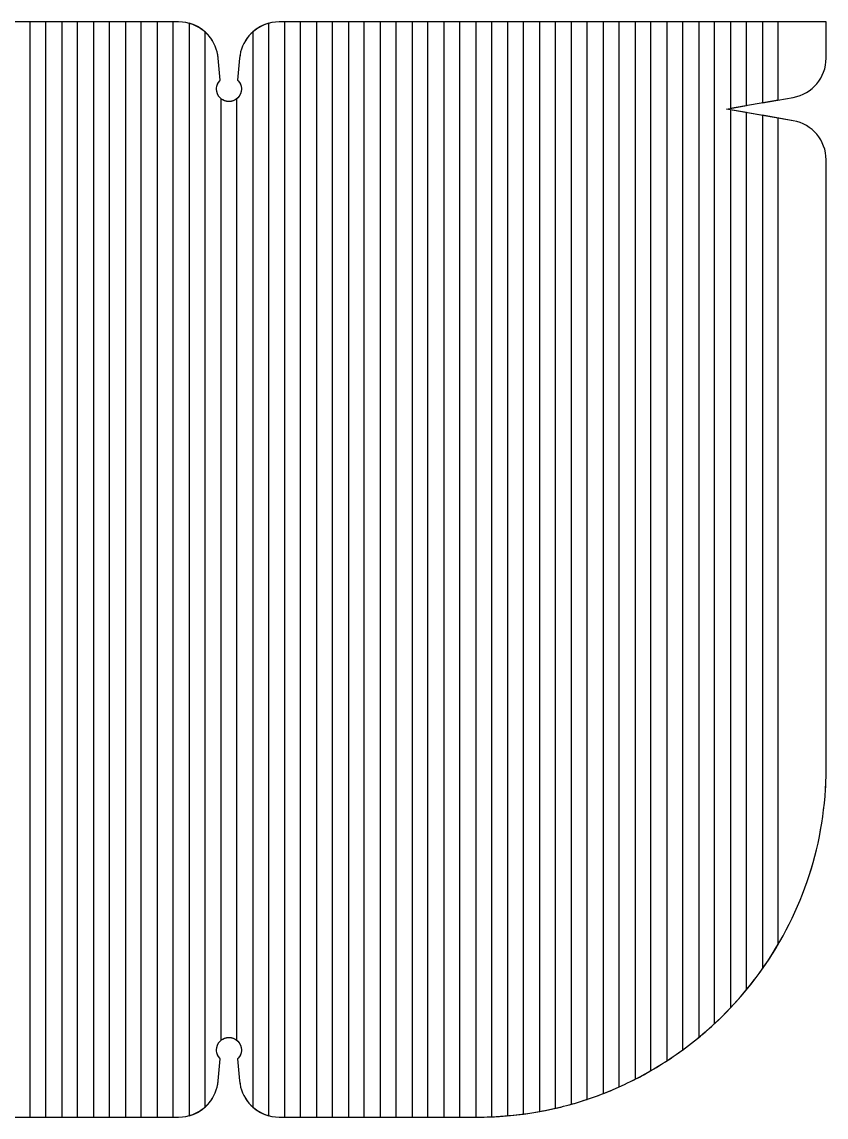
# Model space of a CAD drawing. Header units: millimetres. Extents: x -160 to 160, y -110 to 110.
# Drawn here: x -1.6 to 160, y -110 to 110 of the extents above; entities that cross this region are included whole.
import ezdxf

# ---------------------------------------------------------------- set-up
doc = ezdxf.new("R2010")
doc.units = ezdxf.units.MM
doc.header["$MEASUREMENT"] = 0
doc.layers.add('Layer 1', color=7, linetype='Continuous')

msp = doc.modelspace()

# ---------------------------------------------------------------- linework, layer by layer
at = {"layer": 'Layer 1', "lineweight": 18}
msp.add_open_spline([(-160, 110), (-160, 110), (-159.957, 110), (-159.957, 110), (-159.957, 110), (-123.343, 110), (-86.729, 110), (-50.115, 110), (-50.115, 110), (-45.9595, 110), (-42.5179, 106.8531), (-42.1469, 102.7142), (-42.1469, 102.7142), (-42.1469, 102.7142), (-41.75, 98.2859), (-41.75, 98.2859), (-41.75, 98.2859), (-41.7841, 98.2522), (-41.8179, 98.217), (-41.85, 98.1813), (-41.85, 98.1813), (-42.2493, 97.7385), (-42.5, 97.1436), (-42.5, 96.5), (-42.5, 96.5), (-42.5, 95.1193), (-41.3807, 94), (-40, 94), (-40, 94), (-38.6193, 94), (-37.5, 95.1193), (-37.5, 96.5), (-37.5, 96.5), (-37.5, 97.1513), (-37.7422, 97.7368), (-38.15, 98.1814), (-38.15, 98.1814), (-38.1823, 98.2166), (-38.2115, 98.2473), (-38.2502, 98.2845), (-38.2502, 98.2845), (-38.2502, 98.2845), (-37.8531, 102.7143), (-37.8531, 102.7143), (-37.8531, 102.7143), (-37.4821, 106.8531), (-34.0405, 110), (-29.8851, 110), (-29.8851, 110), (-29.8851, 110), (29.885, 110), (29.885, 110), (29.885, 110), (34.0405, 110), (37.4821, 106.8531), (37.8531, 102.7142), (37.8531, 102.7142), (37.8531, 102.7142), (38.25, 98.2859), (38.25, 98.2859), (38.25, 98.2859), (38.25, 98.2859), (38.2354, 98.2706), (38.2354, 98.2706), (38.2354, 98.2706), (38.2069, 98.2422), (38.1792, 98.2133), (38.1521, 98.1835), (38.1521, 98.1835), (38.1521, 98.1835), (38.15, 98.1813), (38.15, 98.1813), (38.15, 98.1813), (38.15, 98.1813), (38.1434, 98.1739), (38.1434, 98.1739), (38.1434, 98.1739), (37.7785, 97.7695), (37.5439, 97.2452), (37.5057, 96.6671), (37.5057, 96.6671), (37.5057, 96.6671), (37.5037, 96.6357), (37.5037, 96.6357), (37.5037, 96.6357), (37.5037, 96.6357), (37.5025, 96.6107), (37.5025, 96.6107), (37.5025, 96.6107), (37.5025, 96.6107), (37.5009, 96.5661), (37.5009, 96.5661), (37.5009, 96.5661), (37.5009, 96.5661), (37.5007, 96.5612), (37.5007, 96.5612), (37.5007, 96.5612), (37.5007, 96.5612), (37.5007, 96.5602), (37.5007, 96.5602), (37.5007, 96.5602), (37.5007, 96.5602), (37.5007, 96.558), (37.5007, 96.558), (37.5007, 96.558), (37.5007, 96.558), (37.5, 96.5), (37.5, 96.5), (37.5, 96.5), (37.5, 95.1193), (38.6193, 94), (40, 94), (40, 94), (41.3807, 94), (42.5, 95.1193), (42.5, 96.5), (42.5, 96.5), (42.5, 96.5), (42.4993, 96.5602), (42.4993, 96.5602), (42.4993, 96.5602), (42.4993, 96.5602), (42.4993, 96.5609), (42.4993, 96.5609), (42.4993, 96.5609), (42.4993, 96.5609), (42.4993, 96.5612), (42.4993, 96.5612), (42.4993, 96.5612), (42.4993, 96.5612), (42.4992, 96.5626), (42.4992, 96.5626), (42.4992, 96.5626), (42.4992, 96.5626), (42.4972, 96.6213), (42.4972, 96.6213), (42.4972, 96.6213), (42.4972, 96.6213), (42.4971, 96.622), (42.4971, 96.622), (42.4971, 96.622), (42.4687, 97.2243), (42.2322, 97.7648), (41.85, 98.1814), (41.85, 98.1814), (41.85, 98.1814), (41.8485, 98.183), (41.8485, 98.183), (41.8485, 98.183), (41.8485, 98.183), (41.8469, 98.1847), (41.8469, 98.1847), (41.8469, 98.1847), (41.8469, 98.1847), (41.8468, 98.1848), (41.8468, 98.1848), (41.8468, 98.1848), (41.8154, 98.2192), (41.7831, 98.2526), (41.7499, 98.2852), (41.7499, 98.2852), (41.7499, 98.2852), (42.1469, 102.7142), (42.1469, 102.7142), (42.1469, 102.7142), (42.5179, 106.8531), (45.9595, 110), (50.115, 110), (50.115, 110), (50.115, 110), (160, 110), (160, 110), (160, 110), (160, 110), (160, 102.7216), (160, 102.7216), (160, 102.7216), (160, 98.8014), (157.2406, 95.5172), (153.3791, 94.8414), (153.3791, 94.8414), (153.3791, 94.8414), (140, 92.5), (140, 92.5), (140, 92.5), (140, 92.5), (153.379, 90.1587), (153.379, 90.1587), (153.379, 90.1587), (157.2406, 89.4829), (160, 86.1988), (160, 82.2785), (160, 82.2785), (160, 82.2785), (160, -40), (160, -40), (160, -40), (160, -77.2585), (130.497, -107.9613), (93.699, -109.9014), (93.699, -109.9014), (93.3005, -109.9224), (92.9002, -109.9358), (92.5, -109.9502), (92.5, -109.9502), (91.6698, -109.9801), (90.8371, -110), (90, -110), (90, -110), (90, -110), (50.115, -110), (50.115, -110), (50.115, -110), (45.9595, -110), (42.5179, -106.8531), (42.1469, -102.7142), (42.1469, -102.7142), (42.1469, -102.7142), (41.7499, -98.2852), (41.7499, -98.2852), (41.7499, -98.2852), (41.7831, -98.2526), (41.8154, -98.2192), (41.8468, -98.1848), (41.8468, -98.1848), (41.8468, -98.1848), (41.8469, -98.1847), (41.8469, -98.1847), (41.8469, -98.1847), (41.8469, -98.1847), (41.8485, -98.183), (41.8485, -98.183), (41.8485, -98.183), (41.8485, -98.183), (41.85, -98.1814), (41.85, -98.1814), (41.85, -98.1814), (42.2322, -97.7647), (42.4689, -97.2243), (42.4971, -96.622), (42.4971, -96.622), (42.4971, -96.622), (42.4972, -96.6213), (42.4972, -96.6213), (42.4972, -96.6213), (42.4972, -96.6213), (42.4992, -96.5626), (42.4992, -96.5626), (42.4992, -96.5626), (42.4992, -96.5626), (42.4993, -96.5612), (42.4993, -96.5612), (42.4993, -96.5612), (42.4993, -96.5612), (42.4993, -96.5609), (42.4993, -96.5609), (42.4993, -96.5609), (42.4993, -96.5609), (42.4993, -96.5602), (42.4993, -96.5602), (42.4993, -96.5602), (42.4993, -96.5602), (42.5, -96.5), (42.5, -96.5), (42.5, -96.5), (42.5, -95.1193), (41.3807, -94), (40, -94), (40, -94), (38.6193, -94), (37.5, -95.1193), (37.5, -96.5), (37.5, -96.5), (37.5, -96.5), (37.5007, -96.558), (37.5007, -96.558), (37.5007, -96.558), (37.5007, -96.558), (37.5007, -96.5602), (37.5007, -96.5602), (37.5007, -96.5602), (37.5007, -96.5602), (37.5007, -96.5612), (37.5007, -96.5612), (37.5007, -96.5612), (37.5007, -96.5612), (37.5009, -96.5661), (37.5009, -96.5661), (37.5009, -96.5661), (37.5009, -96.5661), (37.5025, -96.6107), (37.5025, -96.6107), (37.5025, -96.6107), (37.5025, -96.6107), (37.5037, -96.6357), (37.5037, -96.6357), (37.5037, -96.6357), (37.5037, -96.6357), (37.5057, -96.6671), (37.5057, -96.6671), (37.5057, -96.6671), (37.5439, -97.2452), (37.7785, -97.7694), (38.1434, -98.1739), (38.1434, -98.1739), (38.1434, -98.1739), (38.15, -98.1813), (38.15, -98.1813), (38.15, -98.1813), (38.15, -98.1813), (38.1521, -98.1835), (38.1521, -98.1835), (38.1521, -98.1835), (38.1792, -98.2132), (38.2069, -98.2423), (38.2354, -98.2706), (38.2354, -98.2706), (38.2354, -98.2706), (38.25, -98.2859), (38.25, -98.2859), (38.25, -98.2859), (38.25, -98.2859), (37.8531, -102.7142), (37.8531, -102.7142), (37.8531, -102.7142), (37.4821, -106.8531), (34.0405, -110), (29.885, -110), (29.885, -110), (29.885, -110), (-29.885, -110), (-29.885, -110), (-29.885, -110), (-34.0405, -110), (-37.4821, -106.8531), (-37.8531, -102.7142), (-37.8531, -102.7142), (-37.8531, -102.7142), (-38.2501, -98.2852), (-38.2501, -98.2852), (-38.2501, -98.2852), (-38.2169, -98.2526), (-38.1846, -98.2192), (-38.1532, -98.1848), (-38.1532, -98.1848), (-38.1532, -98.1848), (-38.1531, -98.1847), (-38.1531, -98.1847), (-38.1531, -98.1847), (-38.1531, -98.1847), (-38.1515, -98.183), (-38.1515, -98.183), (-38.1515, -98.183), (-38.1515, -98.183), (-38.15, -98.1814), (-38.15, -98.1814), (-38.15, -98.1814), (-37.7678, -97.7647), (-37.5311, -97.2243), (-37.5029, -96.622), (-37.5029, -96.622), (-37.5029, -96.622), (-37.5028, -96.6213), (-37.5028, -96.6213), (-37.5028, -96.6213), (-37.5028, -96.6213), (-37.5008, -96.5626), (-37.5008, -96.5626), (-37.5008, -96.5626), (-37.5008, -96.5626), (-37.5007, -96.5612), (-37.5007, -96.5612), (-37.5007, -96.5612), (-37.5007, -96.5612), (-37.5007, -96.5609), (-37.5007, -96.5609), (-37.5007, -96.5609), (-37.5007, -96.5609), (-37.5007, -96.5602), (-37.5007, -96.5602), (-37.5007, -96.5602), (-37.5007, -96.5602), (-37.5, -96.5), (-37.5, -96.5), (-37.5, -96.5), (-37.5, -95.1193), (-38.6193, -94), (-40, -94), (-40, -94), (-41.3807, -94), (-42.5, -95.1193), (-42.5, -96.5), (-42.5, -96.5), (-42.5, -96.5), (-42.4993, -96.558), (-42.4993, -96.558), (-42.4993, -96.558), (-42.4993, -96.558), (-42.4993, -96.5602), (-42.4993, -96.5602), (-42.4993, -96.5602), (-42.4993, -96.5602), (-42.4993, -96.5612), (-42.4993, -96.5612), (-42.4993, -96.5612), (-42.4993, -96.5612), (-42.4991, -96.5661), (-42.4991, -96.5661), (-42.4991, -96.5661), (-42.4991, -96.5661), (-42.4975, -96.6107), (-42.4975, -96.6107), (-42.4975, -96.6107), (-42.4975, -96.6107), (-42.4963, -96.6357), (-42.4963, -96.6357), (-42.4963, -96.6357), (-42.4963, -96.6357), (-42.4943, -96.6671), (-42.4943, -96.6671), (-42.4943, -96.6671), (-42.4561, -97.2452), (-42.2215, -97.7694), (-41.8566, -98.1739), (-41.8566, -98.1739), (-41.8566, -98.1739), (-41.85, -98.1813), (-41.85, -98.1813), (-41.85, -98.1813), (-41.85, -98.1813), (-41.8479, -98.1835), (-41.8479, -98.1835), (-41.8479, -98.1835), (-41.8208, -98.2132), (-41.7931, -98.2423), (-41.7646, -98.2706), (-41.7646, -98.2706), (-41.7646, -98.2706), (-41.75, -98.2859), (-41.75, -98.2859), (-41.75, -98.2859), (-41.75, -98.2859), (-42.1469, -102.7142), (-42.1469, -102.7142), (-42.1469, -102.7142), (-42.5179, -106.8531), (-45.9595, -110), (-50.115, -110), (-50.115, -110), (-50.115, -110), (-90, -110), (-90, -110), (-90, -110), (-128.4992, -110), (-160, -78.5), (-160, -40), (-160, -40), (-160, -40), (-160, 82.2785), (-160, 82.2785), (-160, 82.2785), (-160, 86.1988), (-157.2406, 89.4829), (-153.379, 90.1587), (-153.379, 90.1587), (-153.379, 90.1587), (-140, 92.5), (-140, 92.5), (-140, 92.5), (-140, 92.5), (-153.3791, 94.8414), (-153.3791, 94.8414), (-153.3791, 94.8414), (-157.2406, 95.5172), (-160, 98.8014), (-160, 102.7216), (-160, 102.7216), (-160, 102.7216), (-160, 110), (-160, 110)], degree=3, knots=[0, 0, 0, 0, 0.00826446, 0.00826446, 0.00826446, 0.00826446, 0.01652893, 0.01652893, 0.01652893, 0.01652893, 0.02479339, 0.02479339, 0.02479339, 0.02479339, 0.03305785, 0.03305785, 0.03305785, 0.03305785, 0.04132231, 0.04132231, 0.04132231, 0.04132231, 0.04958678, 0.04958678, 0.04958678, 0.04958678, 0.05785124, 0.05785124, 0.05785124, 0.05785124, 0.0661157, 0.0661157, 0.0661157, 0.0661157, 0.07438017, 0.07438017, 0.07438017, 0.07438017, 0.08264463, 0.08264463, 0.08264463, 0.08264463, 0.09090909, 0.09090909, 0.09090909, 0.09090909, 0.09917355, 0.09917355, 0.09917355, 0.09917355, 0.10743802, 0.10743802, 0.10743802, 0.10743802, 0.11570248, 0.11570248, 0.11570248, 0.11570248, 0.12396694, 0.12396694, 0.12396694, 0.12396694, 0.1322314, 0.1322314, 0.1322314, 0.1322314, 0.14049587, 0.14049587, 0.14049587, 0.14049587, 0.14876033, 0.14876033, 0.14876033, 0.14876033, 0.15702479, 0.15702479, 0.15702479, 0.15702479, 0.16528926, 0.16528926, 0.16528926, 0.16528926, 0.17355372, 0.17355372, 0.17355372, 0.17355372, 0.18181818, 0.18181818, 0.18181818, 0.18181818, 0.19008264, 0.19008264, 0.19008264, 0.19008264, 0.19834711, 0.19834711, 0.19834711, 0.19834711, 0.20661157, 0.20661157, 0.20661157, 0.20661157, 0.21487603, 0.21487603, 0.21487603, 0.21487603, 0.2231405, 0.2231405, 0.2231405, 0.2231405, 0.23140496, 0.23140496, 0.23140496, 0.23140496, 0.23966942, 0.23966942, 0.23966942, 0.23966942, 0.24793388, 0.24793388, 0.24793388, 0.24793388, 0.25619835, 0.25619835, 0.25619835, 0.25619835, 0.26446281, 0.26446281, 0.26446281, 0.26446281, 0.27272727, 0.27272727, 0.27272727, 0.27272727, 0.28099174, 0.28099174, 0.28099174, 0.28099174, 0.2892562, 0.2892562, 0.2892562, 0.2892562, 0.29752066, 0.29752066, 0.29752066, 0.29752066, 0.30578512, 0.30578512, 0.30578512, 0.30578512, 0.31404959, 0.31404959, 0.31404959, 0.31404959, 0.32231405, 0.32231405, 0.32231405, 0.32231405, 0.33057851, 0.33057851, 0.33057851, 0.33057851, 0.33884298, 0.33884298, 0.33884298, 0.33884298, 0.34710744, 0.34710744, 0.34710744, 0.34710744, 0.3553719, 0.3553719, 0.3553719, 0.3553719, 0.36363636, 0.36363636, 0.36363636, 0.36363636, 0.37190083, 0.37190083, 0.37190083, 0.37190083, 0.38016529, 0.38016529, 0.38016529, 0.38016529, 0.38842975, 0.38842975, 0.38842975, 0.38842975, 0.39669421, 0.39669421, 0.39669421, 0.39669421, 0.40495868, 0.40495868, 0.40495868, 0.40495868, 0.41322314, 0.41322314, 0.41322314, 0.41322314, 0.4214876, 0.4214876, 0.4214876, 0.4214876, 0.42975207, 0.42975207, 0.42975207, 0.42975207, 0.43801653, 0.43801653, 0.43801653, 0.43801653, 0.44628099, 0.44628099, 0.44628099, 0.44628099, 0.45454545, 0.45454545, 0.45454545, 0.45454545, 0.46280992, 0.46280992, 0.46280992, 0.46280992, 0.47107438, 0.47107438, 0.47107438, 0.47107438, 0.47933884, 0.47933884, 0.47933884, 0.47933884, 0.48760331, 0.48760331, 0.48760331, 0.48760331, 0.49586777, 0.49586777, 0.49586777, 0.49586777, 0.50413223, 0.50413223, 0.50413223, 0.50413223, 0.51239669, 0.51239669, 0.51239669, 0.51239669, 0.52066116, 0.52066116, 0.52066116, 0.52066116, 0.52892562, 0.52892562, 0.52892562, 0.52892562, 0.53719008, 0.53719008, 0.53719008, 0.53719008, 0.54545455, 0.54545455, 0.54545455, 0.54545455, 0.55371901, 0.55371901, 0.55371901, 0.55371901, 0.56198347, 0.56198347, 0.56198347, 0.56198347, 0.57024793, 0.57024793, 0.57024793, 0.57024793, 0.5785124, 0.5785124, 0.5785124, 0.5785124, 0.58677686, 0.58677686, 0.58677686, 0.58677686, 0.59504132, 0.59504132, 0.59504132, 0.59504132, 0.60330579, 0.60330579, 0.60330579, 0.60330579, 0.61157025, 0.61157025, 0.61157025, 0.61157025, 0.61983471, 0.61983471, 0.61983471, 0.61983471, 0.62809917, 0.62809917, 0.62809917, 0.62809917, 0.63636364, 0.63636364, 0.63636364, 0.63636364, 0.6446281, 0.6446281, 0.6446281, 0.6446281, 0.65289256, 0.65289256, 0.65289256, 0.65289256, 0.66115702, 0.66115702, 0.66115702, 0.66115702, 0.66942149, 0.66942149, 0.66942149, 0.66942149, 0.67768595, 0.67768595, 0.67768595, 0.67768595, 0.68595041, 0.68595041, 0.68595041, 0.68595041, 0.69421488, 0.69421488, 0.69421488, 0.69421488, 0.70247934, 0.70247934, 0.70247934, 0.70247934, 0.7107438, 0.7107438, 0.7107438, 0.7107438, 0.71900826, 0.71900826, 0.71900826, 0.71900826, 0.72727273, 0.72727273, 0.72727273, 0.72727273, 0.73553719, 0.73553719, 0.73553719, 0.73553719, 0.74380165, 0.74380165, 0.74380165, 0.74380165, 0.75206612, 0.75206612, 0.75206612, 0.75206612, 0.76033058, 0.76033058, 0.76033058, 0.76033058, 0.76859504, 0.76859504, 0.76859504, 0.76859504, 0.7768595, 0.7768595, 0.7768595, 0.7768595, 0.78512397, 0.78512397, 0.78512397, 0.78512397, 0.79338843, 0.79338843, 0.79338843, 0.79338843, 0.80165289, 0.80165289, 0.80165289, 0.80165289, 0.80991736, 0.80991736, 0.80991736, 0.80991736, 0.81818182, 0.81818182, 0.81818182, 0.81818182, 0.82644628, 0.82644628, 0.82644628, 0.82644628, 0.83471074, 0.83471074, 0.83471074, 0.83471074, 0.84297521, 0.84297521, 0.84297521, 0.84297521, 0.85123967, 0.85123967, 0.85123967, 0.85123967, 0.85950413, 0.85950413, 0.85950413, 0.85950413, 0.8677686, 0.8677686, 0.8677686, 0.8677686, 0.87603306, 0.87603306, 0.87603306, 0.87603306, 0.88429752, 0.88429752, 0.88429752, 0.88429752, 0.89256198, 0.89256198, 0.89256198, 0.89256198, 0.90082645, 0.90082645, 0.90082645, 0.90082645, 0.90909091, 0.90909091, 0.90909091, 0.90909091, 0.91735537, 0.91735537, 0.91735537, 0.91735537, 0.92561983, 0.92561983, 0.92561983, 0.92561983, 0.9338843, 0.9338843, 0.9338843, 0.9338843, 0.94214876, 0.94214876, 0.94214876, 0.94214876, 0.95041322, 0.95041322, 0.95041322, 0.95041322, 0.95867769, 0.95867769, 0.95867769, 0.95867769, 0.96694215, 0.96694215, 0.96694215, 0.96694215, 0.97520661, 0.97520661, 0.97520661, 0.97520661, 0.98347107, 0.98347107, 0.98347107, 0.98347107, 1, 1, 1, 1], dxfattribs=at)
at = {"layer": 'Layer 1', "color": 7}
for points, knots in [([(-6.4, 110), (-6.4, 110), (3.2, 110), (3.2, 110), (3.2, 110), (3.2, 110), (3.2, -110), (3.2, -110), (3.2, -110), (3.2, -110), (-6.4, -110), (-6.4, -110), (-6.4, -110), (-6.4, -110), (-6.4, 110), (-6.4, 110)], [0, 0, 0, 0, 0.2, 0.2, 0.2, 0.2, 0.4, 0.4, 0.4, 0.4, 0.6, 0.6, 0.6, 0.6, 1, 1, 1, 1]), ([(0, 110), (0, 110), (9.6, 110), (9.6, 110), (9.6, 110), (9.6, 110), (9.6, -110), (9.6, -110), (9.6, -110), (9.6, -110), (0, -110), (0, -110), (0, -110), (0, -110), (0, 110), (0, 110)], [0, 0, 0, 0, 0.2, 0.2, 0.2, 0.2, 0.4, 0.4, 0.4, 0.4, 0.6, 0.6, 0.6, 0.6, 1, 1, 1, 1]), ([(6.4, 110), (6.4, 110), (16, 110), (16, 110), (16, 110), (16, 110), (16, -110), (16, -110), (16, -110), (16, -110), (6.4, -110), (6.4, -110), (6.4, -110), (6.4, -110), (6.4, 110), (6.4, 110)], [0, 0, 0, 0, 0.2, 0.2, 0.2, 0.2, 0.4, 0.4, 0.4, 0.4, 0.6, 0.6, 0.6, 0.6, 1, 1, 1, 1]), ([(12.8, 110), (12.8, 110), (22.4, 110), (22.4, 110), (22.4, 110), (22.4, 110), (22.4, -110), (22.4, -110), (22.4, -110), (22.4, -110), (12.8, -110), (12.8, -110), (12.8, -110), (12.8, -110), (12.8, 110), (12.8, 110)], [0, 0, 0, 0, 0.2, 0.2, 0.2, 0.2, 0.4, 0.4, 0.4, 0.4, 0.6, 0.6, 0.6, 0.6, 1, 1, 1, 1]), ([(19.2, 110), (19.2, 110), (28.8, 110), (28.8, 110), (28.8, 110), (28.8, 110), (28.8, -110), (28.8, -110), (28.8, -110), (28.8, -110), (19.2, -110), (19.2, -110), (19.2, -110), (19.2, -110), (19.2, 110), (19.2, 110)], [0, 0, 0, 0, 0.2, 0.2, 0.2, 0.2, 0.4, 0.4, 0.4, 0.4, 0.6, 0.6, 0.6, 0.6, 1, 1, 1, 1]), ([(25.6, 110), (25.6, 110), (29.885, 110), (29.885, 110), (29.885, 110), (31.9203, 110), (33.7841, 109.2448), (35.2, 107.9881), (35.2, 107.9881), (35.2, 107.9881), (35.2, -107.9881), (35.2, -107.9881), (35.2, -107.9881), (33.7841, -109.2448), (31.9203, -110), (29.885, -110), (29.885, -110), (29.885, -110), (25.6, -110), (25.6, -110), (25.6, -110), (25.6, -110), (25.6, 110), (25.6, 110)], [0, 0, 0, 0, 0.14285714, 0.14285714, 0.14285714, 0.14285714, 0.28571429, 0.28571429, 0.28571429, 0.28571429, 0.42857143, 0.42857143, 0.42857143, 0.42857143, 0.57142857, 0.57142857, 0.57142857, 0.57142857, 0.71428571, 0.71428571, 0.71428571, 0.71428571, 1, 1, 1, 1]), ([(41.6, 94.5792), (41.6, 94.5792), (41.6, -94.5792), (41.6, -94.5792), (41.6, -94.5792), (41.1664, -94.2176), (40.6087, -94), (40, -94), (40, -94), (38.6193, -94), (37.5, -95.1193), (37.5, -96.5), (37.5, -96.5), (37.5, -96.5), (37.5007, -96.558), (37.5007, -96.558), (37.5007, -96.558), (37.5007, -96.558), (37.5007, -96.5602), (37.5007, -96.5602), (37.5007, -96.5602), (37.5007, -96.5602), (37.5007, -96.5612), (37.5007, -96.5612), (37.5007, -96.5612), (37.5007, -96.5612), (37.5009, -96.5661), (37.5009, -96.5661), (37.5009, -96.5661), (37.5009, -96.5661), (37.5025, -96.6107), (37.5025, -96.6107), (37.5025, -96.6107), (37.5025, -96.6107), (37.5037, -96.6357), (37.5037, -96.6357), (37.5037, -96.6357), (37.5037, -96.6357), (37.5057, -96.6671), (37.5057, -96.6671), (37.5057, -96.6671), (37.5439, -97.2452), (37.7785, -97.7694), (38.1434, -98.1739), (38.1434, -98.1739), (38.1434, -98.1739), (38.15, -98.1813), (38.15, -98.1813), (38.15, -98.1813), (38.15, -98.1813), (38.1521, -98.1835), (38.1521, -98.1835), (38.1521, -98.1835), (38.1792, -98.2132), (38.2069, -98.2423), (38.2354, -98.2706), (38.2354, -98.2706), (38.2354, -98.2706), (38.25, -98.2859), (38.25, -98.2859), (38.25, -98.2859), (38.25, -98.2859), (37.8531, -102.7142), (37.8531, -102.7142), (37.8531, -102.7142), (37.5474, -106.1245), (35.1568, -108.8611), (32, -109.7189), (32, -109.7189), (32, -109.7189), (32, 109.7189), (32, 109.7189), (32, 109.7189), (35.1568, 108.8611), (37.5474, 106.1245), (37.8531, 102.7142), (37.8531, 102.7142), (37.8531, 102.7142), (38.25, 98.2859), (38.25, 98.2859), (38.25, 98.2859), (38.25, 98.2859), (38.2354, 98.2706), (38.2354, 98.2706), (38.2354, 98.2706), (38.2069, 98.2422), (38.1792, 98.2133), (38.1521, 98.1835), (38.1521, 98.1835), (38.1521, 98.1835), (38.15, 98.1813), (38.15, 98.1813), (38.15, 98.1813), (38.15, 98.1813), (38.1434, 98.1739), (38.1434, 98.1739), (38.1434, 98.1739), (37.7785, 97.7695), (37.5439, 97.2452), (37.5057, 96.6671), (37.5057, 96.6671), (37.5057, 96.6671), (37.5037, 96.6357), (37.5037, 96.6357), (37.5037, 96.6357), (37.5037, 96.6357), (37.5025, 96.6107), (37.5025, 96.6107), (37.5025, 96.6107), (37.5025, 96.6107), (37.5009, 96.5661), (37.5009, 96.5661), (37.5009, 96.5661), (37.5009, 96.5661), (37.5007, 96.5612), (37.5007, 96.5612), (37.5007, 96.5612), (37.5007, 96.5612), (37.5007, 96.5602), (37.5007, 96.5602), (37.5007, 96.5602), (37.5007, 96.5602), (37.5007, 96.558), (37.5007, 96.558), (37.5007, 96.558), (37.5007, 96.558), (37.5, 96.5), (37.5, 96.5), (37.5, 96.5), (37.5, 95.1193), (38.6193, 94), (40, 94), (40, 94), (40.6087, 94), (41.1664, 94.2176), (41.6, 94.5792)], [0, 0, 0, 0, 0.02857143, 0.02857143, 0.02857143, 0.02857143, 0.05714286, 0.05714286, 0.05714286, 0.05714286, 0.08571429, 0.08571429, 0.08571429, 0.08571429, 0.11428571, 0.11428571, 0.11428571, 0.11428571, 0.14285714, 0.14285714, 0.14285714, 0.14285714, 0.17142857, 0.17142857, 0.17142857, 0.17142857, 0.2, 0.2, 0.2, 0.2, 0.22857143, 0.22857143, 0.22857143, 0.22857143, 0.25714286, 0.25714286, 0.25714286, 0.25714286, 0.28571429, 0.28571429, 0.28571429, 0.28571429, 0.31428571, 0.31428571, 0.31428571, 0.31428571, 0.34285714, 0.34285714, 0.34285714, 0.34285714, 0.37142857, 0.37142857, 0.37142857, 0.37142857, 0.4, 0.4, 0.4, 0.4, 0.42857143, 0.42857143, 0.42857143, 0.42857143, 0.45714286, 0.45714286, 0.45714286, 0.45714286, 0.48571429, 0.48571429, 0.48571429, 0.48571429, 0.51428571, 0.51428571, 0.51428571, 0.51428571, 0.54285714, 0.54285714, 0.54285714, 0.54285714, 0.57142857, 0.57142857, 0.57142857, 0.57142857, 0.6, 0.6, 0.6, 0.6, 0.62857143, 0.62857143, 0.62857143, 0.62857143, 0.65714286, 0.65714286, 0.65714286, 0.65714286, 0.68571429, 0.68571429, 0.68571429, 0.68571429, 0.71428571, 0.71428571, 0.71428571, 0.71428571, 0.74285714, 0.74285714, 0.74285714, 0.74285714, 0.77142857, 0.77142857, 0.77142857, 0.77142857, 0.8, 0.8, 0.8, 0.8, 0.82857143, 0.82857143, 0.82857143, 0.82857143, 0.85714286, 0.85714286, 0.85714286, 0.85714286, 0.88571429, 0.88571429, 0.88571429, 0.88571429, 0.91428571, 0.91428571, 0.91428571, 0.91428571, 0.94285714, 0.94285714, 0.94285714, 0.94285714, 1, 1, 1, 1]), ([(48, 109.7189), (48, 109.7189), (48, -109.7189), (48, -109.7189), (48, -109.7189), (44.8432, -108.8611), (42.4526, -106.1245), (42.1469, -102.7142), (42.1469, -102.7142), (42.1469, -102.7142), (41.7499, -98.2852), (41.7499, -98.2852), (41.7499, -98.2852), (41.7831, -98.2526), (41.8154, -98.2192), (41.8468, -98.1848), (41.8468, -98.1848), (41.8468, -98.1848), (41.8469, -98.1847), (41.8469, -98.1847), (41.8469, -98.1847), (41.8469, -98.1847), (41.8485, -98.183), (41.8485, -98.183), (41.8485, -98.183), (41.8485, -98.183), (41.85, -98.1814), (41.85, -98.1814), (41.85, -98.1814), (42.2322, -97.7647), (42.4689, -97.2243), (42.4971, -96.622), (42.4971, -96.622), (42.4971, -96.622), (42.4972, -96.6213), (42.4972, -96.6213), (42.4972, -96.6213), (42.4972, -96.6213), (42.4992, -96.5626), (42.4992, -96.5626), (42.4992, -96.5626), (42.4992, -96.5626), (42.4993, -96.5612), (42.4993, -96.5612), (42.4993, -96.5612), (42.4993, -96.5612), (42.4993, -96.5609), (42.4993, -96.5609), (42.4993, -96.5609), (42.4993, -96.5609), (42.4993, -96.5602), (42.4993, -96.5602), (42.4993, -96.5602), (42.4993, -96.5602), (42.5, -96.5), (42.5, -96.5), (42.5, -96.5), (42.5, -95.1193), (41.3807, -94), (40, -94), (40, -94), (39.3913, -94), (38.8336, -94.2176), (38.4, -94.5792), (38.4, -94.5792), (38.4, -94.5792), (38.4, 94.5792), (38.4, 94.5792), (38.4, 94.5792), (38.8336, 94.2176), (39.3913, 94), (40, 94), (40, 94), (41.3807, 94), (42.5, 95.1193), (42.5, 96.5), (42.5, 96.5), (42.5, 96.5), (42.4993, 96.5602), (42.4993, 96.5602), (42.4993, 96.5602), (42.4993, 96.5602), (42.4993, 96.5609), (42.4993, 96.5609), (42.4993, 96.5609), (42.4993, 96.5609), (42.4993, 96.5612), (42.4993, 96.5612), (42.4993, 96.5612), (42.4993, 96.5612), (42.4992, 96.5626), (42.4992, 96.5626), (42.4992, 96.5626), (42.4992, 96.5626), (42.4972, 96.6213), (42.4972, 96.6213), (42.4972, 96.6213), (42.4972, 96.6213), (42.4971, 96.622), (42.4971, 96.622), (42.4971, 96.622), (42.4687, 97.2243), (42.2322, 97.7648), (41.85, 98.1814), (41.85, 98.1814), (41.85, 98.1814), (41.8485, 98.183), (41.8485, 98.183), (41.8485, 98.183), (41.8485, 98.183), (41.8469, 98.1847), (41.8469, 98.1847), (41.8469, 98.1847), (41.8469, 98.1847), (41.8468, 98.1848), (41.8468, 98.1848), (41.8468, 98.1848), (41.8154, 98.2192), (41.7831, 98.2526), (41.7499, 98.2852), (41.7499, 98.2852), (41.7499, 98.2852), (42.1469, 102.7142), (42.1469, 102.7142), (42.1469, 102.7142), (42.4526, 106.1245), (44.8432, 108.8611), (48, 109.7189)], [0, 0, 0, 0, 0.03030303, 0.03030303, 0.03030303, 0.03030303, 0.06060606, 0.06060606, 0.06060606, 0.06060606, 0.09090909, 0.09090909, 0.09090909, 0.09090909, 0.12121212, 0.12121212, 0.12121212, 0.12121212, 0.15151515, 0.15151515, 0.15151515, 0.15151515, 0.18181818, 0.18181818, 0.18181818, 0.18181818, 0.21212121, 0.21212121, 0.21212121, 0.21212121, 0.24242424, 0.24242424, 0.24242424, 0.24242424, 0.27272727, 0.27272727, 0.27272727, 0.27272727, 0.3030303, 0.3030303, 0.3030303, 0.3030303, 0.33333333, 0.33333333, 0.33333333, 0.33333333, 0.36363636, 0.36363636, 0.36363636, 0.36363636, 0.39393939, 0.39393939, 0.39393939, 0.39393939, 0.42424242, 0.42424242, 0.42424242, 0.42424242, 0.45454545, 0.45454545, 0.45454545, 0.45454545, 0.48484848, 0.48484848, 0.48484848, 0.48484848, 0.51515152, 0.51515152, 0.51515152, 0.51515152, 0.54545455, 0.54545455, 0.54545455, 0.54545455, 0.57575758, 0.57575758, 0.57575758, 0.57575758, 0.60606061, 0.60606061, 0.60606061, 0.60606061, 0.63636364, 0.63636364, 0.63636364, 0.63636364, 0.66666667, 0.66666667, 0.66666667, 0.66666667, 0.6969697, 0.6969697, 0.6969697, 0.6969697, 0.72727273, 0.72727273, 0.72727273, 0.72727273, 0.75757576, 0.75757576, 0.75757576, 0.75757576, 0.78787879, 0.78787879, 0.78787879, 0.78787879, 0.81818182, 0.81818182, 0.81818182, 0.81818182, 0.84848485, 0.84848485, 0.84848485, 0.84848485, 0.87878788, 0.87878788, 0.87878788, 0.87878788, 0.90909091, 0.90909091, 0.90909091, 0.90909091, 0.93939394, 0.93939394, 0.93939394, 0.93939394, 1, 1, 1, 1]), ([(50.115, 110), (50.115, 110), (54.4, 110), (54.4, 110), (54.4, 110), (54.4, 110), (54.4, -110), (54.4, -110), (54.4, -110), (54.4, -110), (50.115, -110), (50.115, -110), (50.115, -110), (48.0797, -110), (46.2159, -109.2448), (44.8, -107.9881), (44.8, -107.9881), (44.8, -107.9881), (44.8, 107.9881), (44.8, 107.9881), (44.8, 107.9881), (46.2159, 109.2448), (48.0797, 110), (50.115, 110)], [0, 0, 0, 0, 0.14285714, 0.14285714, 0.14285714, 0.14285714, 0.28571429, 0.28571429, 0.28571429, 0.28571429, 0.42857143, 0.42857143, 0.42857143, 0.42857143, 0.57142857, 0.57142857, 0.57142857, 0.57142857, 0.71428571, 0.71428571, 0.71428571, 0.71428571, 1, 1, 1, 1]), ([(51.2, 110), (51.2, 110), (60.8, 110), (60.8, 110), (60.8, 110), (60.8, 110), (60.8, -110), (60.8, -110), (60.8, -110), (60.8, -110), (51.2, -110), (51.2, -110), (51.2, -110), (51.2, -110), (51.2, 110), (51.2, 110)], [0, 0, 0, 0, 0.2, 0.2, 0.2, 0.2, 0.4, 0.4, 0.4, 0.4, 0.6, 0.6, 0.6, 0.6, 1, 1, 1, 1]), ([(57.6, 110), (57.6, 110), (67.2, 110), (67.2, 110), (67.2, 110), (67.2, 110), (67.2, -110), (67.2, -110), (67.2, -110), (67.2, -110), (57.6, -110), (57.6, -110), (57.6, -110), (57.6, -110), (57.6, 110), (57.6, 110)], [0, 0, 0, 0, 0.2, 0.2, 0.2, 0.2, 0.4, 0.4, 0.4, 0.4, 0.6, 0.6, 0.6, 0.6, 1, 1, 1, 1]), ([(64, 110), (64, 110), (73.6, 110), (73.6, 110), (73.6, 110), (73.6, 110), (73.6, -110), (73.6, -110), (73.6, -110), (73.6, -110), (64, -110), (64, -110), (64, -110), (64, -110), (64, 110), (64, 110)], [0, 0, 0, 0, 0.2, 0.2, 0.2, 0.2, 0.4, 0.4, 0.4, 0.4, 0.6, 0.6, 0.6, 0.6, 1, 1, 1, 1]), ([(70.4, 110), (70.4, 110), (80, 110), (80, 110), (80, 110), (80, 110), (80, -110), (80, -110), (80, -110), (80, -110), (70.4, -110), (70.4, -110), (70.4, -110), (70.4, -110), (70.4, 110), (70.4, 110)], [0, 0, 0, 0, 0.2, 0.2, 0.2, 0.2, 0.4, 0.4, 0.4, 0.4, 0.6, 0.6, 0.6, 0.6, 1, 1, 1, 1]), ([(76.8, 110), (76.8, 110), (86.4, 110), (86.4, 110), (86.4, 110), (86.4, 110), (86.4, -110), (86.4, -110), (86.4, -110), (86.4, -110), (76.8, -110), (76.8, -110), (76.8, -110), (76.8, -110), (76.8, 110), (76.8, 110)], [0, 0, 0, 0, 0.2, 0.2, 0.2, 0.2, 0.4, 0.4, 0.4, 0.4, 0.6, 0.6, 0.6, 0.6, 1, 1, 1, 1]), ([(83.2, 110), (83.2, 110), (92.8, 110), (92.8, 110), (92.8, 110), (92.8, 110), (92.8, -109.9395), (92.8, -109.9395), (92.8, -109.9395), (92.8, -109.9395), (92.5, -109.9502), (92.5, -109.9502), (92.5, -109.9502), (91.6828, -109.9796), (90.8631, -109.9994), (90.0392, -110), (90.0392, -110), (90.0392, -110), (83.2, -110), (83.2, -110), (83.2, -110), (83.2, -110), (83.2, 110), (83.2, 110)], [0, 0, 0, 0, 0.14285714, 0.14285714, 0.14285714, 0.14285714, 0.28571429, 0.28571429, 0.28571429, 0.28571429, 0.42857143, 0.42857143, 0.42857143, 0.42857143, 0.57142857, 0.57142857, 0.57142857, 0.57142857, 0.71428571, 0.71428571, 0.71428571, 0.71428571, 1, 1, 1, 1]), ([(89.6, 110), (89.6, 110), (99.2, 110), (99.2, 110), (99.2, 110), (99.2, 110), (99.2, -109.3887), (99.2, -109.3887), (99.2, -109.3887), (97.3864, -109.6295), (95.5525, -109.8037), (93.699, -109.9014), (93.699, -109.9014), (93.3005, -109.9224), (92.9002, -109.9358), (92.5, -109.9502), (92.5, -109.9502), (91.6828, -109.9796), (90.8631, -109.9994), (90.0392, -110), (90.0392, -110), (90.0392, -110), (89.6, -110), (89.6, -110), (89.6, -110), (89.6, -110), (89.6, 110), (89.6, 110)], [0, 0, 0, 0, 0.125, 0.125, 0.125, 0.125, 0.25, 0.25, 0.25, 0.25, 0.375, 0.375, 0.375, 0.375, 0.5, 0.5, 0.5, 0.5, 0.625, 0.625, 0.625, 0.625, 0.75, 0.75, 0.75, 0.75, 1, 1, 1, 1]), ([(96, 110), (96, 110), (105.6, 110), (105.6, 110), (105.6, 110), (105.6, 110), (105.6, -108.2333), (105.6, -108.2333), (105.6, -108.2333), (102.4731, -108.952), (99.2672, -109.4561), (96, -109.7372), (96, -109.7372), (96, -109.7372), (96, 110), (96, 110)], [0, 0, 0, 0, 0.2, 0.2, 0.2, 0.2, 0.4, 0.4, 0.4, 0.4, 0.6, 0.6, 0.6, 0.6, 1, 1, 1, 1]), ([(102.4, 110), (102.4, 110), (112, 110), (112, 110), (112, 110), (112, 110), (112, -106.435), (112, -106.435), (112, -106.435), (108.8895, -107.4727), (105.6833, -108.2953), (102.4, -108.8887), (102.4, -108.8887), (102.4, -108.8887), (102.4, 110), (102.4, 110)], [0, 0, 0, 0, 0.2, 0.2, 0.2, 0.2, 0.4, 0.4, 0.4, 0.4, 0.6, 0.6, 0.6, 0.6, 1, 1, 1, 1]), ([(108.8, 110), (108.8, 110), (118.4, 110), (118.4, 110), (118.4, 110), (118.4, 110), (118.4, -103.9394), (118.4, -103.9394), (118.4, -103.9394), (115.3097, -105.3227), (112.1036, -106.4894), (108.8, -107.4174), (108.8, -107.4174), (108.8, -107.4174), (108.8, 110), (108.8, 110)], [0, 0, 0, 0, 0.2, 0.2, 0.2, 0.2, 0.4, 0.4, 0.4, 0.4, 0.6, 0.6, 0.6, 0.6, 1, 1, 1, 1]), ([(115.2, 110), (115.2, 110), (124.8, 110), (124.8, 110), (124.8, 110), (124.8, 110), (124.8, -100.6682), (124.8, -100.6682), (124.8, -100.6682), (121.7363, -102.4372), (118.5293, -103.9826), (115.2, -105.2785), (115.2, -105.2785), (115.2, -105.2785), (115.2, 110), (115.2, 110)], [0, 0, 0, 0, 0.2, 0.2, 0.2, 0.2, 0.4, 0.4, 0.4, 0.4, 0.6, 0.6, 0.6, 0.6, 1, 1, 1, 1]), ([(121.6, 110), (121.6, 110), (131.2, 110), (131.2, 110), (131.2, 110), (131.2, 110), (131.2, -96.4949), (131.2, -96.4949), (131.2, -96.4949), (128.1734, -98.7116), (124.9639, -100.6905), (121.6, -102.4069), (121.6, -102.4069), (121.6, -102.4069), (121.6, 110), (121.6, 110)], [0, 0, 0, 0, 0.2, 0.2, 0.2, 0.2, 0.4, 0.4, 0.4, 0.4, 0.6, 0.6, 0.6, 0.6, 1, 1, 1, 1]), ([(128, 110), (128, 110), (137.6, 110), (137.6, 110), (137.6, 110), (137.6, 110), (137.6, -91.2029), (137.6, -91.2029), (137.6, -91.2029), (134.6266, -93.9699), (131.4159, -96.4841), (128, -98.7079), (128, -98.7079), (128, -98.7079), (128, 110), (128, 110)], [0, 0, 0, 0, 0.2, 0.2, 0.2, 0.2, 0.4, 0.4, 0.4, 0.4, 0.6, 0.6, 0.6, 0.6, 1, 1, 1, 1]), ([(134.4, 110), (134.4, 110), (144, 110), (144, 110), (144, 110), (144, 110), (144, 93.2), (144, 93.2), (144, 93.2), (144, 93.2), (140, 92.5), (140, 92.5), (140, 92.5), (140, 92.5), (144, 91.8), (144, 91.8), (144, 91.8), (144, 91.8), (144, -84.4123), (144, -84.4123), (144, -84.4123), (141.1153, -87.9098), (137.8982, -91.1235), (134.4, -94.0075), (134.4, -94.0075), (134.4, -94.0075), (134.4, 110), (134.4, 110)], [0, 0, 0, 0, 0.125, 0.125, 0.125, 0.125, 0.25, 0.25, 0.25, 0.25, 0.375, 0.375, 0.375, 0.375, 0.5, 0.5, 0.5, 0.5, 0.625, 0.625, 0.625, 0.625, 0.75, 0.75, 0.75, 0.75, 1, 1, 1, 1]), ([(140.8, 110), (140.8, 110), (150.4, 110), (150.4, 110), (150.4, 110), (150.4, 110), (150.4, 94.32), (150.4, 94.32), (150.4, 94.32), (150.4, 94.32), (140.8, 92.64), (140.8, 92.64), (140.8, 92.64), (140.8, 92.64), (140.8, 110), (140.8, 110)], [0, 0, 0, 0, 0.2, 0.2, 0.2, 0.2, 0.4, 0.4, 0.4, 0.4, 0.6, 0.6, 0.6, 0.6, 1, 1, 1, 1]), ([(147.2, 110), (147.2, 110), (160, 110), (160, 110), (160, 110), (160, 110), (160, 102.7216), (160, 102.7216), (160, 102.7216), (160, 98.8014), (157.2406, 95.5172), (153.3791, 94.8414), (153.3791, 94.8414), (153.3791, 94.8414), (147.2, 93.76), (147.2, 93.76), (147.2, 93.76), (147.2, 93.76), (147.2, 110), (147.2, 110)], [0, 0, 0, 0, 0.16666667, 0.16666667, 0.16666667, 0.16666667, 0.33333333, 0.33333333, 0.33333333, 0.33333333, 0.5, 0.5, 0.5, 0.5, 0.66666667, 0.66666667, 0.66666667, 0.66666667, 1, 1, 1, 1]), ([(150.4, 90.68), (150.4, 90.68), (150.4, -75.2692), (150.4, -75.2692), (150.4, -75.2692), (147.6872, -79.8847), (144.4599, -84.165), (140.8, -88.0326), (140.8, -88.0326), (140.8, -88.0326), (140.8, 92.36), (140.8, 92.36), (140.8, 92.36), (140.8, 92.36), (150.4, 90.68), (150.4, 90.68)], [0, 0, 0, 0, 0.2, 0.2, 0.2, 0.2, 0.4, 0.4, 0.4, 0.4, 0.6, 0.6, 0.6, 0.6, 1, 1, 1, 1]), ([(160, 82.2785), (160, 82.2785), (160, -40), (160, -40), (160, -40), (160, -54.9383), (155.254, -68.8203), (147.2, -80.2197), (147.2, -80.2197), (147.2, -80.2197), (147.2, 91.24), (147.2, 91.24), (147.2, 91.24), (147.2, 91.24), (153.379, 90.1587), (153.379, 90.1587), (153.379, 90.1587), (157.2406, 89.4829), (160, 86.1988), (160, 82.2785)], [0, 0, 0, 0, 0.16666667, 0.16666667, 0.16666667, 0.16666667, 0.33333333, 0.33333333, 0.33333333, 0.33333333, 0.5, 0.5, 0.5, 0.5, 0.66666667, 0.66666667, 0.66666667, 0.66666667, 1, 1, 1, 1])]:
    msp.add_open_spline(points, degree=3, knots=knots, dxfattribs=at)

doc.saveas('drawing.dxf')
